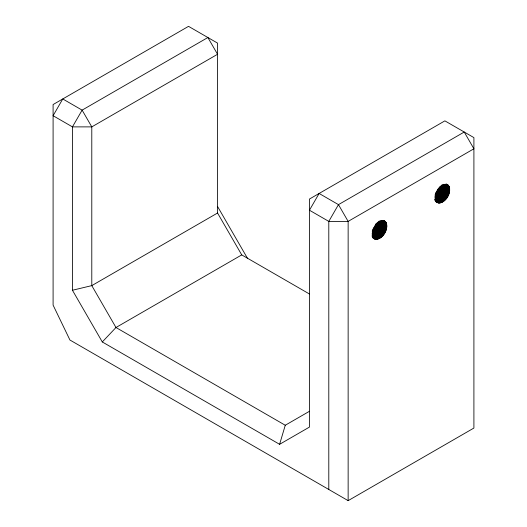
<?xml version="1.0" encoding="UTF-8"?>
<svg xmlns="http://www.w3.org/2000/svg" width="527" height="527" viewBox="0 0 527 527"><rect width="100%" height="100%" fill="white"/><g stroke="black" fill="none" stroke-linecap="round" stroke-linejoin="round"><path stroke-width="0.79" d="M435.796 201.676C444.189 206.946 453.793 191.321 447.752 184.898M373.235 238.164C381.594 242.815 390.81 227.545 384.875 221.202M285.265 425.249L115.973 327.511L91.79 285.621L91.79 126.882L82.12 110.13L62.766 98.957L53.095 115.709L72.443 126.882L91.79 126.882L217.552 54.274L207.875 37.522L82.12 110.13L72.443 126.882L72.443 290.252L102.297 341.951L279.6 444.32L285.265 425.249L309.448 411.291M447.43 184.707C439.281 183.034 431.646 196.255 437.173 202.473M102.297 341.951L115.973 327.511L241.735 254.903L309.349 293.941M279.6 444.32L309.448 427.087L309.448 199.048L444.88 120.861L473.905 137.613L473.905 428.043L348.143 500.65L69.939 340.027L53.095 305.113L53.095 104.544L188.528 26.35L217.552 43.109L217.552 213.013L91.79 285.621L72.443 290.252M384.552 221.011C376.403 219.344 368.775 232.552 374.295 238.777M446.369 184.101L448.055 185.115M446.264 184.173L448.332 185.372M445.829 184.061L448.589 185.656M446.059 184.384L448.826 185.978M445.572 184.331L449.03 186.327M445.065 184.312L449.208 186.703M444.531 184.318L449.366 187.111M443.945 184.279L449.472 187.467M443.372 184.41L449.59 188.001M443.444 184.885L449.663 188.482M442.107 184.588L449.709 188.976M442.12 185.109L449.722 189.496M441.415 185.24L449.709 190.03M441.369 185.794L449.663 190.576M440.612 185.952L449.59 191.136M440.493 186.617L449.472 191.808M439.689 186.703L449.366 192.289M439.538 187.289L449.208 192.875M439.353 187.875L449.03 193.462M438.457 188.067L448.826 194.048M438.227 188.653L448.589 194.634M437.97 189.233L448.332 195.221M437.693 189.812L448.055 195.794M437.39 190.379L447.752 196.367M437.067 190.939L447.43 196.927M436.725 191.485L447.087 197.467M436.363 192.019L446.731 198M435.987 192.526L446.356 198.514M435.598 193.027L445.961 199.008M435.882 193.896L445.552 199.483M435.46 194.344L445.137 199.931M435.032 194.773L444.709 200.359M435.361 195.504L444.34 200.695M434.841 195.945L443.826 201.13M435.085 196.683L443.372 201.472M435.322 197.394L442.924 201.782M434.867 197.671L442.463 202.065M435.098 198.317L442.008 202.309M435.335 198.929L441.554 202.52M434.887 199.107L441.106 202.697M435.058 199.667L440.585 202.862M434.696 199.753L440.223 202.948M434.959 200.22L439.795 203.014M435.23 200.655L439.373 203.047M435.513 201.05L438.971 203.047M435.816 201.406L438.576 203M435.434 201.327L438.2 202.921M383.491 220.398L385.178 221.419M383.379 220.477L385.454 221.676M382.945 220.365L385.711 221.959M383.182 220.688L385.942 222.282M382.694 220.635L386.153 222.631M382.187 220.615L386.331 223.007M381.647 220.622L386.489 223.415M381.087 220.655L386.614 223.85M380.494 220.714L386.713 224.304M380.566 221.188L386.785 224.779M379.223 220.892L386.825 225.279M379.19 221.439L386.785 225.826M378.538 221.544L386.825 226.333M378.491 222.098L386.785 226.88M377.74 222.19L386.719 227.381M377.628 222.829L386.614 228.013M376.812 223.007L386.489 228.593M376.66 223.593L386.331 229.179M375.777 223.81L386.139 229.798M375.58 224.37L385.942 230.352M375.349 224.957L385.711 230.938M375.092 225.536L385.454 231.524M374.75 226.241L385.112 232.223M374.513 226.682L384.875 232.67M374.19 227.242L384.552 233.224M373.847 227.789L384.209 233.771M373.485 228.316L383.847 234.304M373.109 228.83L383.472 234.818M372.714 229.324L383.083 235.312M373.004 230.2L382.674 235.786M372.582 230.648L382.259 236.234M372.154 231.076L381.825 236.663M372.405 231.873L381.39 237.058M372.655 232.644L380.942 237.433M372.2 232.987L380.494 237.776M372.437 233.698L380.039 238.085M371.983 233.916L379.585 238.303M372.22 234.62L379.13 238.612M372.457 235.233L378.676 238.823M372.055 235.391L378.274 238.981M372.253 235.951L377.78 239.146M372.503 236.458L377.345 239.251M372.075 236.524L376.917 239.317M372.332 236.959L376.476 239.35M372.635 237.354L376.087 239.344M372.932 237.71L375.698 239.304M372.556 237.631L375.323 239.225M373.505 238.283L374.881 239.08M217.552 206.472L247.4 258.177M217.552 213.013L241.735 254.903M348.143 500.65L348.143 221.393L338.472 204.634L319.125 193.462L309.448 210.22L328.795 221.393L348.143 221.393L473.905 148.785L464.234 132.027L338.472 204.634L328.795 221.393L328.795 489.478"/></g></svg>
